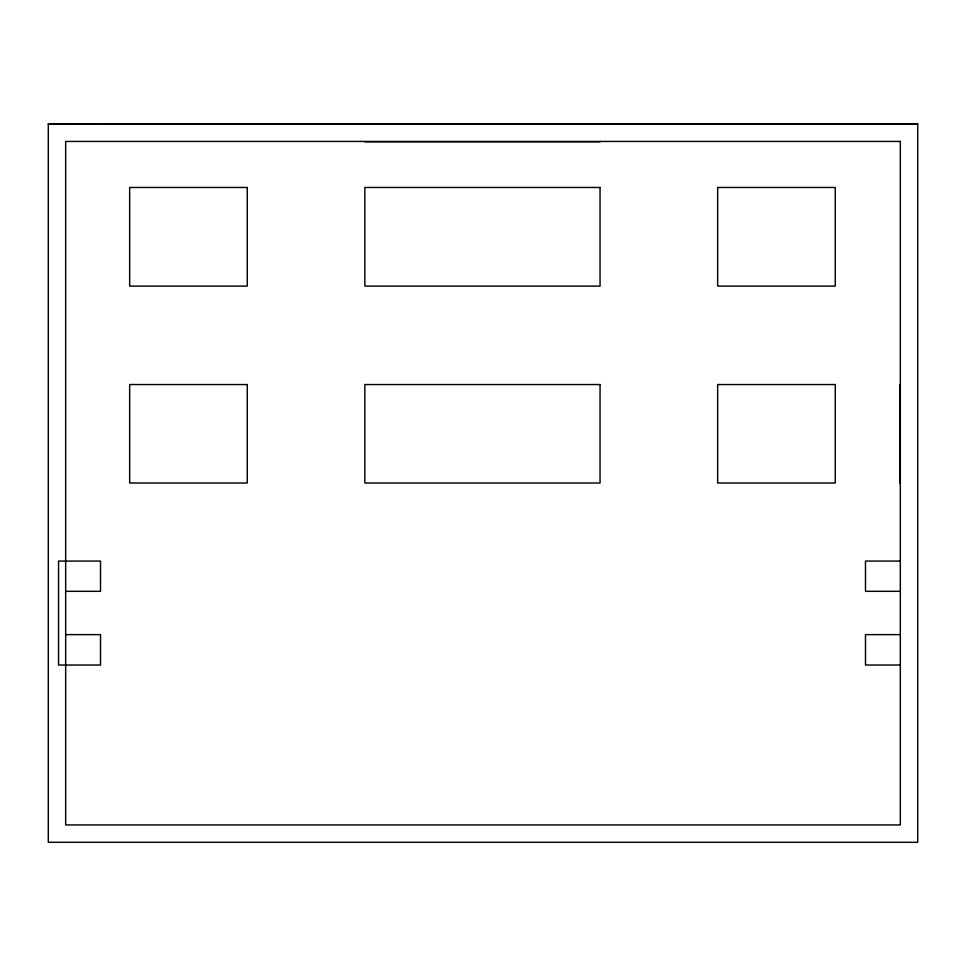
<?xml version="1.0" encoding="UTF-8"?>
<svg xmlns="http://www.w3.org/2000/svg" width="966" height="966" viewBox="0 0 966 966"><rect width="100%" height="100%" fill="white"/><g stroke="black" fill="none" stroke-linecap="round" stroke-linejoin="round"><path stroke-width="1.45" d="M129.661 123.926L48.3 124.059L917.7 124.059L48.3 123.696L48.3 842.304L917.7 842.304L917.7 123.696L835.252 124.059M364.858 141.821L600.055 141.821M900.324 561.077L865.488 561.077L865.488 591.313L900.324 591.313M65.676 591.313L100.512 591.313L100.512 561.077L58.552 561.077L58.552 665.031L100.512 665.031L100.512 634.626L65.676 634.626M900.324 634.626L865.488 634.626L865.488 665.031L900.324 665.031M900.01 384.685L900.01 483.266M717.653 384.553L717.653 483L835.252 483L835.252 384.553L717.653 384.553M717.653 187.476L717.653 286.105L835.252 286.105L835.252 187.476L717.653 187.476M900.324 141.434L65.676 141.434L65.676 824.928L900.324 824.928L900.324 141.434M247.26 187.476L129.661 187.476L129.661 286.105L247.26 286.105L247.26 187.476M600.055 187.476L364.858 187.476L364.858 286.105L600.055 286.105L600.055 187.476M247.26 384.553L129.661 384.553L129.661 483L247.26 483L247.26 384.553M600.055 384.553L364.858 384.553L364.858 483L600.055 483L600.055 384.553"/></g></svg>
